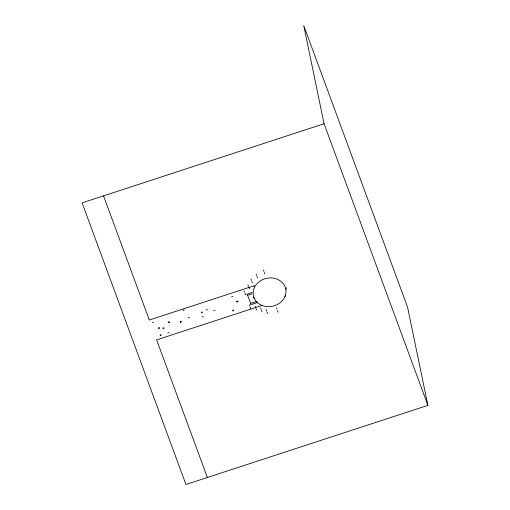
<?xml version="1.0" encoding="UTF-8"?>
<svg xmlns="http://www.w3.org/2000/svg" width="510" height="510" viewBox="0 0 510 510"><rect width="100%" height="100%" fill="white"/><g stroke="black" fill="none" stroke-linecap="round" stroke-linejoin="round"><path stroke-width="0.76" d="M184.244 309.831L183.651 310.558L183.065 309.857M286.148 289.176L286.429 287.723M160.178 335.051C160.414 337.033 162.384 333.744 160.185 335.044M180.164 321.823L180.75 322.524L181.254 321.644M236.806 301.346L236.78 301.69M253.916 286.811L254.375 285.683L149.315 320.031L103.543 195.859M169.537 322.498L169.575 322.071M284.994 296.527L285.772 295.245M180.17 321.816L181.248 321.638M236.812 301.333L237.488 300.976L237.972 301.302M169.53 322.505C167.969 323.812 168.236 320.809 169.569 322.052M169.059 332.482L167.841 333.011M189.318 317.347L188.101 317.877M153.835 322.537L152.445 322.658M233.019 296.635L231.629 296.756M207.468 309.755L206.078 309.882M215.086 310.59L213.696 310.711M203.394 316.786L202.005 316.908M324.067 123.732L82.104 202.872L185.933 484.5L427.896 405.367L407.554 307.128L303.724 25.5L324.067 123.732L427.896 405.367M252.15 292.459L246.891 294.174L247.331 295.36L251.997 293.83M256.868 302.71L250.773 304.706L250.34 303.526L256.772 301.423L256.868 302.71L256.428 301.531M261.617 305.286L262.076 305.407L156.64 339.896L207.372 477.487M233.631 310.252C231.642 309.015 232.84 312.458 233.644 310.271M163.965 328.019C161.976 326.782 163.174 330.219 163.978 328.038M253.266 297.024L254.229 298.771M236.793 301.722L237.552 302.016L237.985 301.321M264.881 273.972L264.333 272.474M278.141 312.298L277.523 310.584M257.575 278.052L257.027 276.548M267.572 313.663L266.979 312.037M252.399 282.91L251.851 281.412M262.038 311.961L261.458 310.373M249.371 288.717L248.816 287.194M256.587 310.086L256.052 308.626M245.514 294.837L244.94 293.269M250.754 308.735L250.2 307.237M263.976 271.492L263.44 270.058M256.67 275.572L256.135 274.138M266.59 310.979L266.01 309.423M251.487 280.43L250.952 278.995M261.082 309.347L260.514 307.83M248.453 286.206L247.911 284.746M255.708 307.677L255.185 306.28M244.57 292.255L244.016 290.757M249.843 306.255L249.307 304.821M276.93 309.06L276.503 307.842M247.618 295.264L250.627 303.431M158.476 328.058C159.369 329.893 160.299 326.33 158.476 328.058M201.291 312.381C202.158 314.211 203.056 310.673 201.291 312.381M261.981 305.413A16.505 14.28 -11.7 0 0 285.944 290.827A16.505 14.28 -11.7 0 0 260.712 280.647A16.505 14.28 -11.7 0 0 261.981 305.413"/></g></svg>
